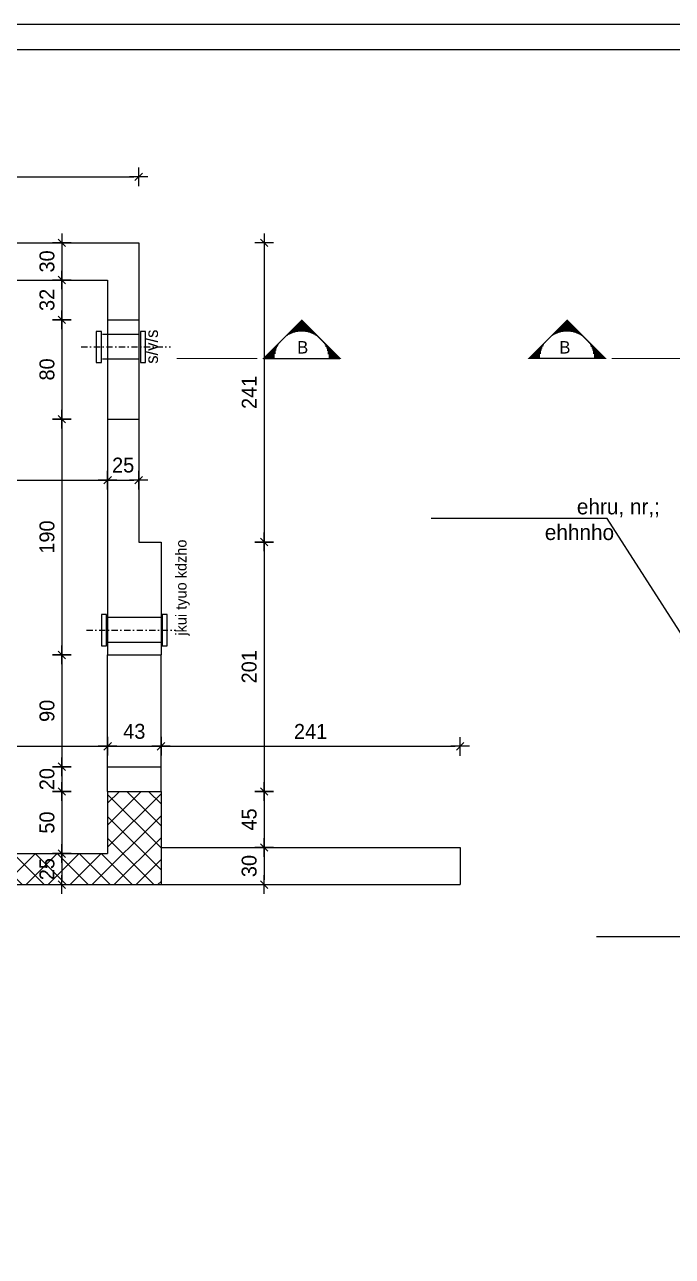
# Model space of a CAD drawing. Extents: x -4581 to 6602, y -3571 to 1684.
# Drawn here: x 5323 to 5844, y -2489 to -1496 of the extents above; entities that cross this region are included whole.
import ezdxf
from ezdxf import colors
from ezdxf.entities.mleader import LeaderData, LeaderLine
from ezdxf.math import Vec2, Vec3

# ---------------------------------------------------------------- set-up
doc = ezdxf.new("R2010")
doc.units = 0
doc.header["$LTSCALE"] = 25
doc.header["$MEASUREMENT"] = 0
doc.header["$PDMODE"] = 2
doc.header["$PDSIZE"] = 5
doc.linetypes.add('Haneviim 41$0$HU', pattern=[0.4, 0.2, -0.1, 0, -0.1])
doc.layers.get('DEFPOINTS').update_dxf_attribs({"linetype": 'CONTINUOUS'})
for name, color, linetype in [('A-SY', 5, 'CONTINUOUS'), ('DIM', 2, 'CONTINUOUS'), ('DIMS', 2, 'CONTINUOUS'), ('RAM', 4, 'CONTINUOUS'), ('S-DM', 2, 'CONTINUOUS'), ('S-SY', 2, 'CONTINUOUS'), ('S-TX', 3, 'CONTINUOUS'), ('TXT', 7, 'CONTINUOUS')]:
    doc.layers.add(name, color=color, linetype=linetype)
doc.styles.add('ATIR', font='ATIR')
doc.styles.add('BIGH', font='BIGH.SHX')
doc.styles.add('miryl', font='miryl')
doc.styles.get("Standard").update_dxf_attribs({"font": 'HEB', "height": 18})
doc.dimstyles.new('T50', dxfattribs={"dimtxt": 12, "dimasz": 4, "dimexe": 0, "dimexo": 0, "dimgap": 0.1, "dimtad": 0, "dimdec": 0, "dimdsep": 46, "dimtxsty": 'ATIR', "dimblk": 'TICK', "dimcen": 0, "dimse1": 1, "dimse2": 1, "dimadec": 0, "dimazin": 0, "dimtfac": 1, "dimtdec": 0, "dimtix": 1, "dimtofl": 0, "dimtmove": 2, "dimatfit": 3, "dimldrblk": 'TICK', "dimfxl": 0, "dimtvp": 1, "dimtolj": 1, "dimarcsym": 0})

# ---------------------------------------------------------------- blocks, each defined once
blk = doc.blocks.new('TICK', base_point=(1987.68, 2056.3))
at = {"layer": 'DIMS', "linetype": 'Continuous'}
for p, q in [((1989.55, 2056.3), (1985.8, 2056.3)), ((1988.43, 2057.05), (1986.93, 2055.55)), ((1987.68, 2054.42), (1987.68, 2058.17))]:
    blk.add_line(p, q, dxfattribs=at)
blk = doc.blocks.new('*D60')
at = {"layer": 'DEFPOINTS', "color": 0, "transparency": 16777216}
for p in [(5058.42, -1702.12), (5389.42, -1814.12), (5389.42, -1863.23)]:
    blk.add_point(p, dxfattribs=at)
at = {"layer": 'S-DM', "color": 0, "lineweight": -2, "transparency": 16777216}
blk.add_line((5062.42, -1863.23), (5385.42, -1863.23), dxfattribs=at)
at = {"layer": 'S-DM', "color": 0, "lineweight": -2, "transparency": 16777216, "xscale": 4, "yscale": 4, "zscale": 4, "rotation": 180}
blk.add_blockref('TICK', (5058.42, -1863.23), dxfattribs=at)
at = {"layer": 'S-DM', "color": 0, "lineweight": -2, "transparency": 16777216, "xscale": 4, "yscale": 4, "zscale": 4}
blk.add_blockref('TICK', (5389.42, -1863.23), dxfattribs=at)
at = {"layer": 'S-DM', "color": 0, "transparency": 16777216, "insert": (5223.92, -1851.23), "char_height": 12, "attachment_point": 5, "style": 'ATIR'}
blk.add_mtext('\\A1;331', dxfattribs=at)
blk = doc.blocks.new('*D61')
at = {"layer": 'DEFPOINTS', "color": 0, "transparency": 16777216}
for p in [(5389.42, -1814.12), (5414.42, -1814.12), (5414.42, -1863.23)]:
    blk.add_point(p, dxfattribs=at)
at = {"layer": 'S-DM', "color": 0, "lineweight": -2, "transparency": 16777216}
blk.add_line((5393.42, -1863.23), (5410.42, -1863.23), dxfattribs=at)
at = {"layer": 'S-DM', "color": 0, "lineweight": -2, "transparency": 16777216, "xscale": 4, "yscale": 4, "zscale": 4, "rotation": 180}
blk.add_blockref('TICK', (5389.42, -1863.23), dxfattribs=at)
at = {"layer": 'S-DM', "color": 0, "lineweight": -2, "transparency": 16777216, "xscale": 4, "yscale": 4, "zscale": 4}
blk.add_blockref('TICK', (5414.42, -1863.23), dxfattribs=at)
at = {"layer": 'S-DM', "color": 0, "transparency": 16777216, "insert": (5401.92, -1851.23), "char_height": 12, "attachment_point": 5, "style": 'ATIR'}
blk.add_mtext('\\A1;25', dxfattribs=at)
blk = doc.blocks.new('*D50')
at = {"layer": 'DEFPOINTS', "color": 0, "transparency": 16777216}
for p in [(5414.42, -1672.12), (5352.59, -1702.12), (5389.42, -1702.12)]:
    blk.add_point(p, dxfattribs=at)
at = {"layer": 'S-DM', "color": 0, "lineweight": -2, "transparency": 16777216}
blk.add_line((5352.59, -1676.12), (5352.59, -1698.12), dxfattribs=at)
at = {"layer": 'S-DM', "color": 0, "lineweight": -2, "transparency": 16777216, "xscale": 4, "yscale": 4, "zscale": 4}
for p, rotation in [((5352.59, -1672.12), 90), ((5352.59, -1702.12), 270)]:
    blk.add_blockref('TICK', p, dxfattribs=dict(at, rotation=rotation))
at = {"layer": 'S-DM', "color": 0, "transparency": 16777216, "insert": (5340.59, -1687.12), "char_height": 12, "attachment_point": 5, "rotation": 90, "style": 'ATIR'}
blk.add_mtext('\\A1;30', dxfattribs=at)
blk = doc.blocks.new('*D51')
at = {"layer": 'DEFPOINTS', "color": 0, "transparency": 16777216}
for p in [(5389.42, -1702.12), (5352.59, -1734.12), (5389.42, -1734.12)]:
    blk.add_point(p, dxfattribs=at)
at = {"layer": 'S-DM', "color": 0, "lineweight": -2, "transparency": 16777216}
blk.add_line((5352.59, -1706.12), (5352.59, -1730.12), dxfattribs=at)
at = {"layer": 'S-DM', "color": 0, "lineweight": -2, "transparency": 16777216, "xscale": 4, "yscale": 4, "zscale": 4}
for p, rotation in [((5352.59, -1702.12), 90), ((5352.59, -1734.12), 270)]:
    blk.add_blockref('TICK', p, dxfattribs=dict(at, rotation=rotation))
at = {"layer": 'S-DM', "color": 0, "transparency": 16777216, "insert": (5340.59, -1718.12), "char_height": 12, "attachment_point": 5, "rotation": 90, "style": 'ATIR'}
blk.add_mtext('\\A1;32', dxfattribs=at)
blk = doc.blocks.new('*D52')
at = {"layer": 'DEFPOINTS', "color": 0, "transparency": 16777216}
for p in [(5389.42, -1734.12), (5352.59, -1814.12), (5389.42, -1814.12)]:
    blk.add_point(p, dxfattribs=at)
at = {"layer": 'S-DM', "color": 0, "lineweight": -2, "transparency": 16777216}
blk.add_line((5352.59, -1738.12), (5352.59, -1810.12), dxfattribs=at)
at = {"layer": 'S-DM', "color": 0, "lineweight": -2, "transparency": 16777216, "xscale": 4, "yscale": 4, "zscale": 4}
for p, rotation in [((5352.59, -1734.12), 90), ((5352.59, -1814.12), 270)]:
    blk.add_blockref('TICK', p, dxfattribs=dict(at, rotation=rotation))
at = {"layer": 'S-DM', "color": 0, "transparency": 16777216, "insert": (5340.59, -1774.12), "char_height": 12, "attachment_point": 5, "rotation": 90, "style": 'ATIR'}
blk.add_mtext('\\A1;80', dxfattribs=at)
blk = doc.blocks.new('*D53')
at = {"layer": 'DEFPOINTS', "color": 0, "transparency": 16777216}
for p in [(5389.42, -1814.12), (5352.59, -2004.12), (5389.42, -2004.12)]:
    blk.add_point(p, dxfattribs=at)
at = {"layer": 'S-DM', "color": 0, "lineweight": -2, "transparency": 16777216}
blk.add_line((5352.59, -1818.12), (5352.59, -2000.12), dxfattribs=at)
at = {"layer": 'S-DM', "color": 0, "lineweight": -2, "transparency": 16777216, "xscale": 4, "yscale": 4, "zscale": 4}
for p, rotation in [((5352.59, -1814.12), 90), ((5352.59, -2004.12), 270)]:
    blk.add_blockref('TICK', p, dxfattribs=dict(at, rotation=rotation))
at = {"layer": 'S-DM', "color": 0, "transparency": 16777216, "insert": (5340.59, -1909.12), "char_height": 12, "attachment_point": 5, "rotation": 90, "style": 'ATIR'}
blk.add_mtext('\\A1;190', dxfattribs=at)
blk = doc.blocks.new('*D54')
at = {"layer": 'DEFPOINTS', "color": 0, "transparency": 16777216}
for p in [(5389.42, -2004.12), (5352.59, -2094.12), (5389.42, -2094.12)]:
    blk.add_point(p, dxfattribs=at)
at = {"layer": 'S-DM', "color": 0, "lineweight": -2, "transparency": 16777216}
blk.add_line((5352.59, -2008.12), (5352.59, -2090.12), dxfattribs=at)
at = {"layer": 'S-DM', "color": 0, "lineweight": -2, "transparency": 16777216, "xscale": 4, "yscale": 4, "zscale": 4}
for p, rotation in [((5352.59, -2004.12), 90), ((5352.59, -2094.12), 270)]:
    blk.add_blockref('TICK', p, dxfattribs=dict(at, rotation=rotation))
at = {"layer": 'S-DM', "color": 0, "transparency": 16777216, "insert": (5340.59, -2049.12), "char_height": 12, "attachment_point": 5, "rotation": 90, "style": 'ATIR'}
blk.add_mtext('\\A1;90', dxfattribs=at)
blk = doc.blocks.new('*D55')
at = {"layer": 'DEFPOINTS', "color": 0, "transparency": 16777216}
for p in [(5389.42, -2114.12), (5352.59, -2164.12), (5389.42, -2164.12)]:
    blk.add_point(p, dxfattribs=at)
at = {"layer": 'S-DM', "color": 0, "lineweight": -2, "transparency": 16777216}
blk.add_line((5352.59, -2118.12), (5352.59, -2160.12), dxfattribs=at)
at = {"layer": 'S-DM', "color": 0, "lineweight": -2, "transparency": 16777216, "xscale": 4, "yscale": 4, "zscale": 4}
for p, rotation in [((5352.59, -2114.12), 90), ((5352.59, -2164.12), 270)]:
    blk.add_blockref('TICK', p, dxfattribs=dict(at, rotation=rotation))
at = {"layer": 'S-DM', "color": 0, "transparency": 16777216, "insert": (5340.59, -2139.12), "char_height": 12, "attachment_point": 5, "rotation": 90, "style": 'ATIR'}
blk.add_mtext('\\A1;50', dxfattribs=at)
blk = doc.blocks.new('*D56')
at = {"layer": 'DEFPOINTS', "color": 0, "transparency": 16777216}
for p in [(5389.42, -2164.12), (5352.59, -2189.12), (5673.42, -2189.12)]:
    blk.add_point(p, dxfattribs=at)
at = {"layer": 'S-DM', "color": 0, "lineweight": -2, "transparency": 16777216}
blk.add_line((5352.59, -2168.12), (5352.59, -2185.12), dxfattribs=at)
at = {"layer": 'S-DM', "color": 0, "lineweight": -2, "transparency": 16777216, "xscale": 4, "yscale": 4, "zscale": 4}
for p, rotation in [((5352.59, -2164.12), 90), ((5352.59, -2189.12), 270)]:
    blk.add_blockref('TICK', p, dxfattribs=dict(at, rotation=rotation))
at = {"layer": 'S-DM', "color": 0, "transparency": 16777216, "insert": (5340.59, -2176.62), "char_height": 12, "attachment_point": 5, "rotation": 90, "style": 'ATIR'}
blk.add_mtext('\\A1;25', dxfattribs=at)
blk = doc.blocks.new('*D57')
at = {"layer": 'DEFPOINTS', "color": 0, "transparency": 16777216}
for p in [(5389.42, -2094.12), (5352.59, -2114.12), (5389.42, -2114.12)]:
    blk.add_point(p, dxfattribs=at)
at = {"layer": 'S-DM', "color": 0, "lineweight": -2, "transparency": 16777216}
blk.add_line((5352.59, -2098.12), (5352.59, -2110.12), dxfattribs=at)
at = {"layer": 'S-DM', "color": 0, "lineweight": -2, "transparency": 16777216, "xscale": 4, "yscale": 4, "zscale": 4}
for p, rotation in [((5352.59, -2094.12), 90), ((5352.59, -2114.12), 270)]:
    blk.add_blockref('TICK', p, dxfattribs=dict(at, rotation=rotation))
at = {"layer": 'S-DM', "color": 0, "transparency": 16777216, "insert": (5340.59, -2104.12), "char_height": 12, "attachment_point": 5, "rotation": 90, "style": 'ATIR'}
blk.add_mtext('\\A1;20', dxfattribs=at)
blk = doc.blocks.new('*D62')
at = {"layer": 'DEFPOINTS', "color": 0, "transparency": 16777216}
for p in [(5058.42, -2078.73), (5389.42, -2077.7), (5389.42, -2101.69)]:
    blk.add_point(p, dxfattribs=at)
at = {"layer": 'S-DM', "color": 0, "lineweight": -2, "transparency": 16777216}
blk.add_line((5062.42, -2077.7), (5385.42, -2077.7), dxfattribs=at)
at = {"layer": 'S-DM', "color": 0, "lineweight": -2, "transparency": 16777216, "xscale": 4, "yscale": 4, "zscale": 4, "rotation": 180}
blk.add_blockref('TICK', (5058.42, -2077.7), dxfattribs=at)
at = {"layer": 'S-DM', "color": 0, "lineweight": -2, "transparency": 16777216, "xscale": 4, "yscale": 4, "zscale": 4}
blk.add_blockref('TICK', (5389.42, -2077.7), dxfattribs=at)
at = {"layer": 'S-DM', "color": 0, "transparency": 16777216, "insert": (5223.92, -2065.7), "char_height": 12, "attachment_point": 5, "style": 'ATIR'}
blk.add_mtext('\\A1;331', dxfattribs=at)
blk = doc.blocks.new('*D63')
at = {"layer": 'DEFPOINTS', "color": 0, "transparency": 16777216}
for p in [(5432.42, -2010.69), (5432.42, -2077.7), (5389.42, -2101.69)]:
    blk.add_point(p, dxfattribs=at)
at = {"layer": 'S-DM', "color": 0, "lineweight": -2, "transparency": 16777216}
blk.add_line((5393.42, -2077.7), (5428.42, -2077.7), dxfattribs=at)
at = {"layer": 'S-DM', "color": 0, "lineweight": -2, "transparency": 16777216, "xscale": 4, "yscale": 4, "zscale": 4, "rotation": 180}
blk.add_blockref('TICK', (5389.42, -2077.7), dxfattribs=at)
at = {"layer": 'S-DM', "color": 0, "lineweight": -2, "transparency": 16777216, "xscale": 4, "yscale": 4, "zscale": 4}
blk.add_blockref('TICK', (5432.42, -2077.7), dxfattribs=at)
at = {"layer": 'S-DM', "color": 0, "transparency": 16777216, "insert": (5410.92, -2065.7), "char_height": 12, "attachment_point": 5, "style": 'ATIR'}
blk.add_mtext('\\A1;43', dxfattribs=at)
blk = doc.blocks.new('*D64')
at = {"layer": 'DEFPOINTS', "color": 0, "transparency": 16777216}
for p in [(5432.42, -2010.69), (5673.42, -2077.7), (5673.42, -2256.69)]:
    blk.add_point(p, dxfattribs=at)
at = {"layer": 'S-DM', "color": 0, "lineweight": -2, "transparency": 16777216}
blk.add_line((5436.42, -2077.7), (5669.42, -2077.7), dxfattribs=at)
at = {"layer": 'S-DM', "color": 0, "lineweight": -2, "transparency": 16777216, "xscale": 4, "yscale": 4, "zscale": 4, "rotation": 180}
blk.add_blockref('TICK', (5432.42, -2077.7), dxfattribs=at)
at = {"layer": 'S-DM', "color": 0, "lineweight": -2, "transparency": 16777216, "xscale": 4, "yscale": 4, "zscale": 4}
blk.add_blockref('TICK', (5673.42, -2077.7), dxfattribs=at)
at = {"layer": 'S-DM', "color": 0, "transparency": 16777216, "insert": (5552.92, -2065.7), "char_height": 12, "attachment_point": 5, "style": 'ATIR'}
blk.add_mtext('\\A1;241', dxfattribs=at)
blk = doc.blocks.new('*D66')
at = {"layer": 'DEFPOINTS', "color": 0, "transparency": 16777216}
for p in [(5276.89, -1702.12), (5389.42, -1702.12), (5058.42, -2164.12)]:
    blk.add_point(p, dxfattribs=at)
at = {"layer": 'S-DM', "color": 0, "lineweight": -2, "transparency": 16777216}
blk.add_line((5276.89, -2160.12), (5276.89, -1706.12), dxfattribs=at)
at = {"layer": 'S-DM', "color": 0, "lineweight": -2, "transparency": 16777216, "xscale": 4, "yscale": 4, "zscale": 4}
for p, rotation in [((5276.89, -1702.12), 90), ((5276.89, -2164.12), 270)]:
    blk.add_blockref('TICK', p, dxfattribs=dict(at, rotation=rotation))
at = {"layer": 'S-DM', "color": 0, "transparency": 16777216, "insert": (5264.89, -1933.12), "char_height": 12, "attachment_point": 5, "rotation": 90, "style": 'ATIR'}
blk.add_mtext('\\A1;462', dxfattribs=at)
blk = doc.blocks.new('*D67')
at = {"layer": 'DEFPOINTS', "color": 0, "transparency": 16777216}
for p in [(5183.42, -1672.12), (5276.89, -1672.12), (5389.42, -1702.12)]:
    blk.add_point(p, dxfattribs=at)
at = {"layer": 'S-DM', "color": 0, "lineweight": -2, "transparency": 16777216}
blk.add_line((5276.89, -1698.12), (5276.89, -1676.12), dxfattribs=at)
at = {"layer": 'S-DM', "color": 0, "lineweight": -2, "transparency": 16777216, "xscale": 4, "yscale": 4, "zscale": 4}
for p, rotation in [((5276.89, -1672.12), 90), ((5276.89, -1702.12), 270)]:
    blk.add_blockref('TICK', p, dxfattribs=dict(at, rotation=rotation))
at = {"layer": 'S-DM', "color": 0, "transparency": 16777216, "insert": (5264.89, -1687.12), "char_height": 12, "attachment_point": 5, "rotation": 90, "style": 'ATIR'}
blk.add_mtext('\\A1;30', dxfattribs=at)
blk = doc.blocks.new('*D68')
at = {"layer": 'DEFPOINTS', "color": 0, "transparency": 16777216}
for p in [(5414.42, -1619.07), (5183.42, -1672.12), (5414.42, -1672.12)]:
    blk.add_point(p, dxfattribs=at)
at = {"layer": 'S-DM', "color": 0, "lineweight": -2, "transparency": 16777216}
blk.add_line((5187.42, -1619.07), (5410.42, -1619.07), dxfattribs=at)
at = {"layer": 'S-DM', "color": 0, "lineweight": -2, "transparency": 16777216, "xscale": 4, "yscale": 4, "zscale": 4, "rotation": 180}
blk.add_blockref('TICK', (5183.42, -1619.07), dxfattribs=at)
at = {"layer": 'S-DM', "color": 0, "lineweight": -2, "transparency": 16777216, "xscale": 4, "yscale": 4, "zscale": 4}
blk.add_blockref('TICK', (5414.42, -1619.07), dxfattribs=at)
at = {"layer": 'S-DM', "color": 0, "transparency": 16777216, "insert": (5298.92, -1607.07), "char_height": 12, "attachment_point": 5, "style": 'ATIR'}
blk.add_mtext('\\A1;231', dxfattribs=at)
blk = doc.blocks.new('*D69')
at = {"layer": 'DEFPOINTS', "color": 0, "transparency": 16777216}
for p in [(5414.42, -1672.12), (5432.42, -1913.12), (5515.47, -1913.12)]:
    blk.add_point(p, dxfattribs=at)
at = {"layer": 'S-DM', "color": 0, "lineweight": -2, "transparency": 16777216}
blk.add_line((5515.47, -1676.12), (5515.47, -1909.12), dxfattribs=at)
at = {"layer": 'S-DM', "color": 0, "lineweight": -2, "transparency": 16777216, "xscale": 4, "yscale": 4, "zscale": 4}
for p, rotation in [((5515.47, -1672.12), 90), ((5515.47, -1913.12), 270)]:
    blk.add_blockref('TICK', p, dxfattribs=dict(at, rotation=rotation))
at = {"layer": 'S-DM', "color": 0, "transparency": 16777216, "insert": (5503.47, -1792.62), "char_height": 12, "attachment_point": 5, "rotation": 90, "style": 'ATIR'}
blk.add_mtext('\\A1;241', dxfattribs=at)
blk = doc.blocks.new('*D70')
at = {"layer": 'DEFPOINTS', "color": 0, "transparency": 16777216}
for p in [(5432.42, -1913.12), (5432.42, -2114.12), (5515.47, -2114.12)]:
    blk.add_point(p, dxfattribs=at)
at = {"layer": 'S-DM', "color": 0, "lineweight": -2, "transparency": 16777216}
blk.add_line((5515.47, -1917.12), (5515.47, -2110.12), dxfattribs=at)
at = {"layer": 'S-DM', "color": 0, "lineweight": -2, "transparency": 16777216, "xscale": 4, "yscale": 4, "zscale": 4}
for p, rotation in [((5515.47, -1913.12), 90), ((5515.47, -2114.12), 270)]:
    blk.add_blockref('TICK', p, dxfattribs=dict(at, rotation=rotation))
at = {"layer": 'S-DM', "color": 0, "transparency": 16777216, "insert": (5503.47, -2013.62), "char_height": 12, "attachment_point": 5, "rotation": 90, "style": 'ATIR'}
blk.add_mtext('\\A1;201', dxfattribs=at)
blk = doc.blocks.new('*D71')
at = {"layer": 'DEFPOINTS', "color": 0, "transparency": 16777216}
for p in [(5432.42, -2114.12), (5432.42, -2159.12), (5515.47, -2159.12)]:
    blk.add_point(p, dxfattribs=at)
at = {"layer": 'S-DM', "color": 0, "lineweight": -2, "transparency": 16777216}
blk.add_line((5515.47, -2118.12), (5515.47, -2155.12), dxfattribs=at)
at = {"layer": 'S-DM', "color": 0, "lineweight": -2, "transparency": 16777216, "xscale": 4, "yscale": 4, "zscale": 4}
for p, rotation in [((5515.47, -2114.12), 90), ((5515.47, -2159.12), 270)]:
    blk.add_blockref('TICK', p, dxfattribs=dict(at, rotation=rotation))
at = {"layer": 'S-DM', "color": 0, "transparency": 16777216, "insert": (5503.47, -2136.62), "char_height": 12, "attachment_point": 5, "rotation": 90, "style": 'ATIR'}
blk.add_mtext('\\A1;45', dxfattribs=at)
blk = doc.blocks.new('*D72')
at = {"layer": 'DEFPOINTS', "color": 0, "transparency": 16777216}
for p in [(5432.42, -2159.12), (5432.42, -2189.12), (5515.47, -2189.12)]:
    blk.add_point(p, dxfattribs=at)
at = {"layer": 'S-DM', "color": 0, "lineweight": -2, "transparency": 16777216}
blk.add_line((5515.47, -2163.12), (5515.47, -2185.12), dxfattribs=at)
at = {"layer": 'S-DM', "color": 0, "lineweight": -2, "transparency": 16777216, "xscale": 4, "yscale": 4, "zscale": 4}
for p, rotation in [((5515.47, -2159.12), 90), ((5515.47, -2189.12), 270)]:
    blk.add_blockref('TICK', p, dxfattribs=dict(at, rotation=rotation))
at = {"layer": 'S-DM', "color": 0, "transparency": 16777216, "insert": (5503.47, -2174.12), "char_height": 12, "attachment_point": 5, "rotation": 90, "style": 'ATIR'}
blk.add_mtext('\\A1;30', dxfattribs=at)

msp = doc.modelspace()

# ---------------------------------------------------------------- hatches: boundary and pattern name
at = {"layer": 'S-DM'}
h = msp.add_hatch(dxfattribs=at)
h.set_pattern_fill('ANSI37', color=256, scale=100)
h.set_pattern_definition([(45, (63.172, 169.247), (-8.838835, 8.838835), []), (135, (63.172, 169.247), (-8.838835, -8.838835), [])])
h.paths.add_polyline_path([(5033.42, -1672.12), (5033.42, -2189.12), (5432.42, -2189.12), (5432.42, -2114.12), (5389.42, -2114.12), (5389.42, -2164.12), (5058.42, -2164.12), (5058.42, -1702.12), (5183.42, -1702.12), (5183.42, -1541.31), (5172.21, -1541.31), (5169.53, -1550.15), (5169.53, -1531.07), (5166.25, -1541.29), (5157.42, -1541.29), (5157.42, -1672.12)])
at = {"layer": 'TXT'}
h = msp.add_hatch(dxfattribs=at)
h.set_pattern_fill('LINE', color=6, scale=5, angle=90, style=0)
h.set_pattern_definition([(90, (-103241.95263, -329256.7093), (-0.625, 4e-17), [])])
h.paths.add_polyline_path([(5562.78, -1751.49, -0.172705), (5567.7, -1765.31), (5576.61, -1765.31)])
h.paths.add_polyline_path([(5551.6, -1740.3), (5540.51, -1739.86), (5532.01, -1748.36, -0.356029), (5559.65, -1748.36)])
h.paths.add_polyline_path([(5545.83, -1734.53), (5540.51, -1739.86), (5551.6, -1740.3)])
h.paths.add_polyline_path([(5528.88, -1751.49), (5515.05, -1765.31), (5523.95, -1765.31, -0.172705)])
h = msp.add_hatch(dxfattribs=at)
h.set_pattern_fill('LINE', color=6, scale=5, angle=90, style=0)
h.set_pattern_definition([(90, (-102411.94244, -329256.7093), (-0.625, 4e-17), [])])
h.paths.add_polyline_path([(5742.66, -1751.49, 0.172705), (5737.74, -1765.31), (5728.84, -1765.31)])
h.paths.add_polyline_path([(5753.85, -1740.3), (5764.94, -1739.86), (5773.44, -1748.36, 0.356029), (5745.79, -1748.36)])
h.paths.add_polyline_path([(5759.61, -1734.53), (5764.94, -1739.86), (5753.85, -1740.3)])
h.paths.add_polyline_path([(5776.57, -1751.49), (5790.39, -1765.31), (5781.49, -1765.31, 0.172705)])

# ---------------------------------------------------------------- linework, layer by layer
at = {"layer": 'A-SY'}
msp.add_lwpolyline([(6602.48, -1496.4), (2185.6, -1496.4), (2185.6, -3571.4), (6602.48, -3571.4)], close=True, dxfattribs=at)
at = {"layer": 'RAM'}
msp.add_lwpolyline([(6577.48, -3551.4), (2210.45, -3551.4), (2210.45, -1516.4), (6577.48, -1516.4)], close=True, dxfattribs=at)
at = {"layer": 'S-DM'}
for p, q in [((5385.22, -1745.64, -38669), (5415.22, -1745.64, -38669)), ((5385.22, -1765.64, -38669), (5415.22, -1765.64, -38669)), ((5389.47, -1973.73, -38669), (5432.57, -1973.73, -38669)), ((5389.47, -1993.73, -38669), (5432.57, -1993.73, -38669))]:
    msp.add_line(p, q, dxfattribs=at)
at = {"layer": 'S-DM', "linetype": 'Haneviim 41$0$HU'}
for p, q in [((5368.19, -1756.03, -38669), (5440.01, -1756.03, -38669)), ((5372.44, -1984.12, -38669), (5444.26, -1984.12, -38669))]:
    msp.add_line(p, q, dxfattribs=at)
at = {"layer": 'S-DM', "elevation": -38669}
for points in [[(5384.34, -1768.59), (5384.34, -1743.48), (5380.31, -1743.48), (5380.31, -1768.59)], [(5420.01, -1768.59), (5420.01, -1743.48), (5415.99, -1743.48), (5415.99, -1768.59)], [(5388.59, -1996.68), (5388.59, -1971.56), (5384.56, -1971.56), (5384.56, -1996.68)], [(5437.37, -1996.68), (5437.37, -1971.56), (5433.34, -1971.56), (5433.34, -1996.68)]]:
    msp.add_lwpolyline(points, close=True, dxfattribs=at)
at = {"layer": 'S-SY'}
for p, q in [((5183.42, -1672.12, -38669), (5414.42, -1672.12, -38669)), ((5414.42, -1672.12, -38669), (5414.42, -1913.12, -38669)), ((5058.42, -1702.12, -38669), (5389.42, -1702.12, -38669)), ((5389.42, -1702.12, -38669), (5389.42, -2004.12, -38669)), ((5389.42, -1734.12, -38669), (5414.42, -1734.12, -38669)), ((5389.42, -1814.12, -38669), (5414.42, -1814.12, -38669)), ((5414.42, -1913.12, -38669), (5432.42, -1913.12, -38669)), ((5432.42, -1913.12, -38669), (5432.42, -2004.12, -38669)), ((5389.42, -2004.12, -38669), (5432.42, -2004.12, -38669)), ((5389.42, -2114.12, -38669), (5389.42, -2004.12, -38669)), ((5432.42, -2114.12, -38669), (5432.42, -2004.12, -38669)), ((5389.42, -2094.12, -38669), (5432.42, -2094.12, -38669)), ((5389.42, -2114.12, -38669), (5389.42, -2164.12, -38669)), ((5389.42, -2114.12, -38669), (5432.42, -2114.12, -38669)), ((5432.42, -2114.12, -38669), (5432.42, -2189.12, -38669)), ((5432.42, -2159.12, -38669), (5673.42, -2159.12, -38669)), ((5673.42, -2159.12, -38669), (5673.42, -2189.12, -38669)), ((5058.42, -2164.12, -38669), (5389.42, -2164.12, -38669)), ((5033.42, -2189.12, -38669), (5673.42, -2189.12, -38669))]:
    msp.add_line(p, q, dxfattribs=at)
at = {"layer": 'TXT', "color": 6}
for p, q in [((5515.05, -1765.31), (5576.61, -1765.31)), ((5515.05, -1765.31), (5576.61, -1765.31)), ((5790.39, -1765.31), (5728.84, -1765.31)), ((5790.39, -1765.31), (5728.84, -1765.31))]:
    msp.add_line(p, q, dxfattribs=at)
at = {"layer": 'TXT', "color": 6, "const_width": 1}
for points in [[(5523.95, -1765.31), (5515.05, -1765.31), (5545.83, -1734.53), (5576.61, -1765.31), (5567.7, -1765.31)], [(5781.49, -1765.31), (5790.39, -1765.31), (5759.61, -1734.53), (5728.84, -1765.31), (5737.74, -1765.31)], [(5445.05, -1765.31), (5510.05, -1765.31)], [(5860.39, -1765.31), (5795.39, -1765.31)]]:
    msp.add_lwpolyline(points, dxfattribs=at)

# ---------------------------------------------------------------- texts
at = {"layer": 'DIM', "style": 'miryl', "oblique": 360}
msp.add_text('jkui tyuo kdzho', height=8.7553, rotation=89.99909, dxfattribs=at).set_placement((5452.97, -1988.58))
at = {"layer": 'S-TX', "style": 'miryl'}
for s, p in [('ehru, nr,; ', (5767.45, -1890.86, -38669)), ('ehhnho ', (5741.64, -1911.53, -38669))]:
    msp.add_text(s, height=12.5, dxfattribs=at).set_placement(p)
at = {"layer": 'TXT', "style": 'miryl'}
msp.add_text('s/v/s', height=10, rotation=90, dxfattribs=at).set_placement((5429.94, -1769.55))
at = {"layer": 'TXT', "color": 6, "style": 'BIGH'}
for p in [(5542.1, -1761.3), (5753.34, -1761.3)]:
    msp.add_text('B', height=10, dxfattribs=at).set_placement(p)

# ---------------------------------------------------------------- dimensions: what is measured, and where the dimension line sits
at = {"layer": 'S-DM'}
for base, p1, p2, picture, middle in [((5414.42, -1619.07, -38669), (5183.42, -1672.12, -38669), (5414.42, -1672.12, -38669), '*D68', (5298.92, -1607.07, -38669)), ((5389.42, -1863.23, -38669), (5058.42, -1702.12, -38669), (5389.42, -1814.12, -38669), '*D60', (5223.92, -1851.23, -38669)), ((5414.42, -1863.23, -38669), (5389.42, -1814.12, -38669), (5414.42, -1814.12, -38669), '*D61', (5401.92, -1851.23, -38669)), ((5432.42, -2077.7, -38669), (5389.42, -2101.69, -38669), (5432.42, -2010.69, -38669), '*D63', (5410.92, -2065.7, -38669)), ((5673.42, -2077.7, -38669), (5432.42, -2010.69, -38669), (5673.42, -2256.69, -38669), '*D64', (5552.92, -2065.7, -38669)), ((5389.42, -2077.7, -38669), (5058.42, -2078.73, -38669), (5389.42, -2101.69, -38669), '*D62', (5223.92, -2065.7, -38669))]:
    dim = msp.add_linear_dim(base=base, p1=p1, p2=p2, dimstyle='T50', override={"dimfxl": 1.25, "dimfxlon": 1}, dxfattribs=at)
    dim.commit()
    dim.dimension.update_dxf_attribs({"geometry": picture, "text_midpoint": middle})
for base, p1, p2, picture, middle in [((5276.89, -1672.12, -38669), (5389.42, -1702.12, -38669), (5183.42, -1672.12, -38669), '*D67', (5264.89, -1687.12, -38669)), ((5352.59, -1702.12, -38669), (5414.42, -1672.12, -38669), (5389.42, -1702.12, -38669), '*D50', (5340.59, -1687.12, -38669)), ((5515.47, -1913.12, -38669), (5414.42, -1672.12, -38669), (5432.42, -1913.12, -38669), '*D69', (5503.47, -1792.62, -38669)), ((5276.89, -1702.12, -38669), (5058.42, -2164.12, -38669), (5389.42, -1702.12, -38669), '*D66', (5264.89, -1933.12, -38669)), ((5352.59, -1734.12, -38669), (5389.42, -1702.12, -38669), (5389.42, -1734.12, -38669), '*D51', (5340.59, -1718.12, -38669)), ((5352.59, -1814.12, -38669), (5389.42, -1734.12, -38669), (5389.42, -1814.12, -38669), '*D52', (5340.59, -1774.12, -38669)), ((5352.59, -2004.12, -38669), (5389.42, -1814.12, -38669), (5389.42, -2004.12, -38669), '*D53', (5340.59, -1909.12, -38669)), ((5515.47, -2114.12, -38669), (5432.42, -1913.12, -38669), (5432.42, -2114.12, -38669), '*D70', (5503.47, -2013.62, -38669)), ((5352.59, -2094.12, -38669), (5389.42, -2004.12, -38669), (5389.42, -2094.12, -38669), '*D54', (5340.59, -2049.12, -38669)), ((5352.59, -2114.12, -38669), (5389.42, -2094.12, -38669), (5389.42, -2114.12, -38669), '*D57', (5340.59, -2104.12, -38669)), ((5352.59, -2164.12, -38669), (5389.42, -2114.12, -38669), (5389.42, -2164.12, -38669), '*D55', (5340.59, -2139.12, -38669)), ((5515.47, -2159.12, -38669), (5432.42, -2114.12, -38669), (5432.42, -2159.12, -38669), '*D71', (5503.47, -2136.62, -38669)), ((5515.47, -2189.12, -38669), (5432.42, -2159.12, -38669), (5432.42, -2189.12, -38669), '*D72', (5503.47, -2174.12, -38669)), ((5352.59, -2189.12, -38669), (5389.42, -2164.12, -38669), (5673.42, -2189.12, -38669), '*D56', (5340.59, -2176.62, -38669))]:
    dim = msp.add_linear_dim(base=base, p1=p1, p2=p2, angle=90, dimstyle='T50', override={"dimfxl": 1.25, "dimfxlon": 1}, dxfattribs=at)
    dim.commit()
    dim.dimension.update_dxf_attribs({"geometry": picture, "text_midpoint": middle})

# ---------------------------------------------------------------- leaders
ml = msp.add_multileader_mtext('Standard', dxfattribs=at)
ml.set_content('')
ml.set_leader_properties()
ml.build(insert=Vec2(0, 0))
ml.multileader.update_dxf_attribs({"text_right_attachment_type": 6, "dogleg_length": 341.66, "arrow_head_size": 20})
ctx = ml.context
ctx.base_point, ctx.arrow_head_size, ctx.plane_origin = Vec3(5650.07, -1894.16, -38669), 20, Vec3(5791.87, -2057.44, -38669)
ctx.right_attachment, ctx.text_align_type = 6, 2
notes = []
notes.append((ctx, [(0, (1, 1, 0), (5791.87, -1894.16, -38669), (-1, 0), 141.8, [(0, [(5863.43, -2005.54, -38669)], 0, [])])]))
ctx.mtext, ml.multileader.dxf.content_type = None, 0
ml = msp.add_multileader_mtext('Standard', dxfattribs=at)
ml.set_content('')
ml.set_leader_properties()
ml.build(insert=Vec2(0, 0))
ml.multileader.update_dxf_attribs({"text_right_attachment_type": 6, "dogleg_length": 341.66, "arrow_head_size": 20})
ctx = ml.context
ctx.base_point, ctx.arrow_head_size, ctx.plane_origin = Vec3(5783.13, -2231.19, -38669), 20, Vec3(5924.93, -2394.47, -38669)
ctx.right_attachment, ctx.text_align_type = 6, 2
notes.append((ctx, [(0, (1, 1, 0), (5924.93, -2231.19, -38669), (-1, 0), 141.8, [(0, [(5974.28, -2189.12, -38669)], 0, [])])]))
ctx.mtext, ml.multileader.dxf.content_type = None, 0
for ctx, leaders in notes:
    for number, flags, end, landing, length, lines in leaders:
        leader = LeaderData()
        leader.index, (leader.has_last_leader_line, leader.has_dogleg_vector, leader.attachment_direction) = number, flags
        leader.last_leader_point, leader.dogleg_vector, leader.dogleg_length = Vec3(end), Vec3(landing), length
        for number, points, colour, breaks in lines:
            line = LeaderLine()
            line.index, line.vertices, line.color, line.breaks = number, Vec3.list(points), colors.encode_raw_color(colour), breaks
            leader.lines.append(line)
        ctx.leaders.append(leader)

doc.saveas('drawing.dxf')
